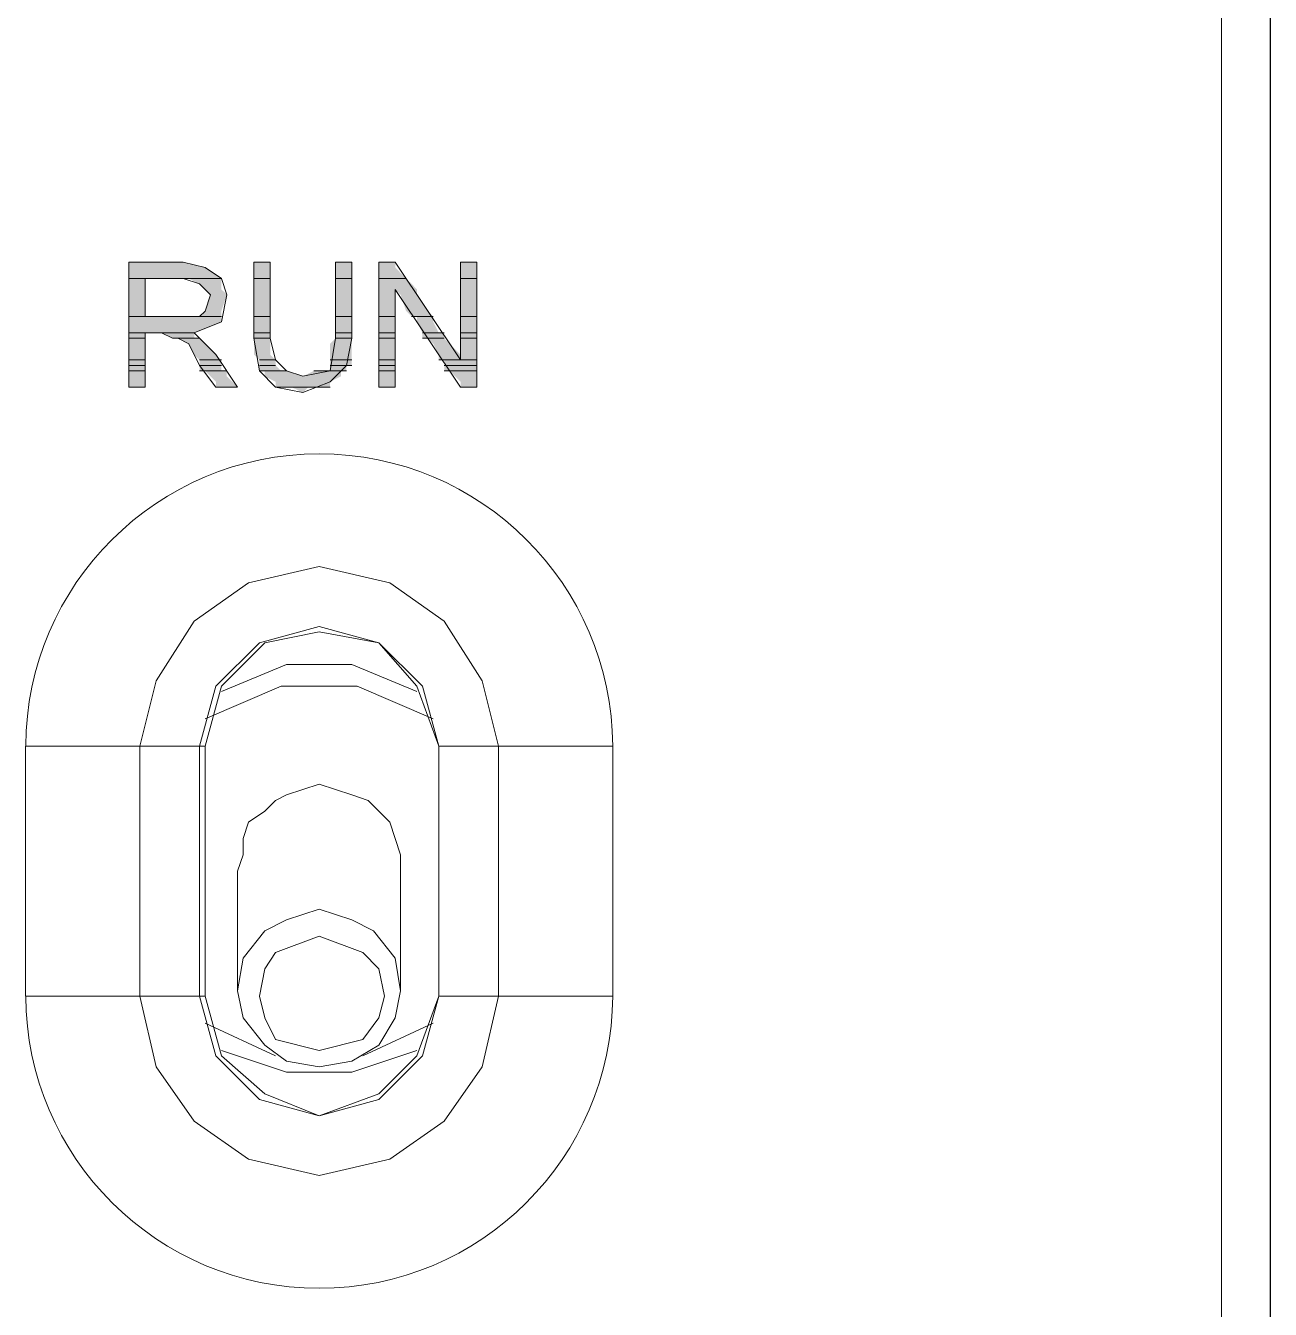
# Model space of a CAD drawing. Header units: millimetres. Extents: x -11 to 1219, y 0 to 1751.
# Drawn here: x 239.37 to 252.34, y 879.58 to 892.96 of the extents above; entities that cross this region are included whole.
import ezdxf

# ---------------------------------------------------------------- set-up
doc = ezdxf.new("R2010")
doc.units = ezdxf.units.MM
doc.header["$LTSCALE"] = 10
doc.layers.add('_MULTI_WIRE', color=9, linetype='CONTINUOUS')
doc.layers.add('PDF_Geometry', color=7, linetype='CONTINUOUS', true_color=0x151d1f)
doc.layers.add('PDF_Solid Fills', color=7, linetype='CONTINUOUS', true_color=0x070809)
doc.layers.get('_MULTI_WIRE').off()

# ---------------------------------------------------------------- blocks, each defined once
blk = doc.blocks.new('DVP-28SWS211R')
at = {"layer": 'PDF_Geometry', "color": 7, "lineweight": 9, "true_color": 0xffffff}
for p, q in [((45.208, -90.359), (45.208, 0)), ((-0.51, -0.453), (-0.51, -89.906)), ((45.718, -0.453), (45.718, -89.906)), ((33.821, -73.987), (34.387, -73.987)), ((34.387, -73.987), (33.821, -73.987)), ((34.387, -73.987), (33.821, -73.987)), ((33.821, -73.987), (33.821, -75.29)), ((34.614, -74.043), (34.387, -73.987)), ((34.784, -74.156), (34.614, -74.043)), ((35.124, -73.987), (35.294, -73.987)), ((35.294, -73.987), (35.124, -73.987)), ((35.294, -73.987), (35.124, -73.987)), ((35.124, -73.987), (35.124, -74.78)), ((35.294, -74.78), (35.294, -73.987)), ((35.974, -73.987), (36.143, -73.987)), ((36.143, -73.987), (35.974, -73.987)), ((36.143, -73.987), (35.974, -73.987)), ((35.974, -73.987), (35.974, -74.78)), ((36.143, -74.78), (36.143, -73.987)), ((36.427, -73.987), (36.597, -73.987)), ((36.597, -73.987), (36.427, -73.987)), ((36.597, -73.987), (36.427, -73.987)), ((36.427, -73.987), (36.427, -75.29)), ((37.277, -75.006), (36.597, -73.987)), ((37.277, -73.987), (37.446, -73.987)), ((37.446, -73.987), (37.277, -73.987)), ((37.446, -73.987), (37.277, -73.987)), ((37.277, -73.987), (37.277, -75.006)), ((37.446, -75.29), (37.446, -73.987)), ((33.821, -74.157), (33.991, -74.157)), ((33.991, -74.157), (33.821, -74.157)), ((33.821, -74.157), (33.991, -74.157)), ((33.991, -74.157), (33.821, -74.157)), ((33.991, -74.157), (34.387, -74.157)), ((34.387, -74.157), (33.991, -74.157)), ((33.991, -74.157), (34.387, -74.157)), ((33.991, -74.553), (33.991, -74.157)), ((34.387, -74.157), (34.784, -74.157)), ((34.784, -74.157), (34.387, -74.157)), ((34.387, -74.157), (34.784, -74.157)), ((34.784, -74.157), (34.387, -74.157)), ((34.387, -74.157), (34.557, -74.213)), ((34.557, -74.213), (34.671, -74.326)), ((34.841, -74.326), (34.784, -74.156)), ((35.124, -74.157), (35.294, -74.157)), ((35.294, -74.157), (35.124, -74.157)), ((35.124, -74.157), (35.294, -74.157)), ((35.294, -74.157), (35.124, -74.157)), ((35.974, -74.157), (36.143, -74.157)), ((36.143, -74.157), (35.974, -74.157)), ((35.974, -74.157), (36.143, -74.157)), ((36.143, -74.157), (35.974, -74.157)), ((36.427, -74.157), (36.71, -74.157)), ((36.71, -74.157), (36.427, -74.157)), ((36.427, -74.157), (36.71, -74.157)), ((36.71, -74.157), (36.427, -74.157)), ((37.277, -74.157), (37.446, -74.157)), ((37.446, -74.157), (37.277, -74.157)), ((37.277, -74.157), (37.446, -74.157)), ((37.446, -74.157), (37.277, -74.157)), ((34.671, -74.326), (34.614, -74.496)), ((34.784, -74.61), (34.841, -74.326)), ((36.597, -75.29), (36.597, -74.27)), ((36.597, -74.27), (37.277, -75.29)), ((34.614, -74.496), (34.557, -74.553)), ((33.821, -74.553), (33.991, -74.553)), ((33.991, -74.553), (33.821, -74.553)), ((33.821, -74.553), (33.991, -74.553)), ((33.991, -74.553), (33.821, -74.553)), ((33.991, -74.553), (34.331, -74.553)), ((34.331, -74.553), (33.991, -74.553)), ((34.331, -74.553), (33.991, -74.553)), ((34.557, -74.553), (34.331, -74.553)), ((34.331, -74.553), (34.784, -74.553)), ((34.557, -74.553), (34.331, -74.553)), ((34.501, -74.723), (34.784, -74.61)), ((34.784, -74.553), (34.557, -74.553)), ((34.557, -74.553), (34.784, -74.553)), ((34.784, -74.553), (34.557, -74.553)), ((35.124, -74.553), (35.294, -74.553)), ((35.294, -74.553), (35.124, -74.553)), ((35.124, -74.553), (35.294, -74.553)), ((35.294, -74.553), (35.124, -74.553)), ((35.974, -74.553), (36.143, -74.553)), ((36.143, -74.553), (35.974, -74.553)), ((35.974, -74.553), (36.143, -74.553)), ((36.143, -74.553), (35.974, -74.553)), ((36.427, -74.553), (36.597, -74.553)), ((36.597, -74.553), (36.427, -74.553)), ((36.427, -74.553), (36.597, -74.553)), ((36.597, -74.553), (36.427, -74.553)), ((36.767, -74.553), (36.993, -74.553)), ((36.993, -74.553), (36.767, -74.553)), ((36.767, -74.553), (36.993, -74.553)), ((36.993, -74.553), (36.767, -74.553)), ((37.277, -74.553), (37.446, -74.553)), ((37.446, -74.553), (37.277, -74.553)), ((37.277, -74.553), (37.446, -74.553)), ((37.446, -74.553), (37.277, -74.553)), ((33.821, -74.723), (34.501, -74.723)), ((34.501, -74.723), (33.821, -74.723)), ((33.821, -74.723), (34.501, -74.723)), ((34.501, -74.723), (33.821, -74.723)), ((33.991, -74.723), (34.161, -74.723)), ((34.161, -74.723), (33.991, -74.723)), ((33.991, -75.29), (33.991, -74.723)), ((33.991, -74.723), (34.161, -74.723)), ((34.161, -74.723), (34.274, -74.78)), ((34.557, -74.78), (34.501, -74.723)), ((35.124, -74.723), (35.294, -74.723)), ((35.294, -74.723), (35.124, -74.723)), ((35.124, -74.723), (35.294, -74.723)), ((35.294, -74.723), (35.124, -74.723)), ((35.974, -74.723), (36.143, -74.723)), ((36.143, -74.723), (35.974, -74.723)), ((35.974, -74.723), (36.143, -74.723)), ((36.143, -74.723), (35.974, -74.723)), ((36.427, -74.723), (36.597, -74.723)), ((36.597, -74.723), (36.427, -74.723)), ((36.427, -74.723), (36.597, -74.723)), ((36.597, -74.723), (36.427, -74.723)), ((36.88, -74.723), (37.107, -74.723)), ((37.107, -74.723), (36.88, -74.723)), ((36.88, -74.723), (37.107, -74.723)), ((37.107, -74.723), (36.88, -74.723)), ((37.277, -74.723), (37.446, -74.723)), ((37.446, -74.723), (37.277, -74.723)), ((37.277, -74.723), (37.446, -74.723)), ((37.446, -74.723), (37.277, -74.723)), ((33.821, -74.78), (33.991, -74.78)), ((33.991, -74.78), (33.821, -74.78)), ((33.821, -74.78), (33.991, -74.78)), ((33.991, -74.78), (33.821, -74.78)), ((33.821, -74.78), (33.991, -74.78)), ((33.991, -74.78), (33.821, -74.78)), ((33.821, -74.78), (33.991, -74.78)), ((33.991, -74.78), (33.821, -74.78)), ((33.821, -74.78), (33.991, -74.78)), ((33.991, -74.78), (33.821, -74.78)), ((33.821, -74.78), (33.991, -74.78)), ((33.991, -74.78), (33.821, -74.78)), ((33.821, -74.78), (33.991, -74.78)), ((33.991, -74.78), (33.821, -74.78)), ((33.821, -74.78), (33.991, -74.78)), ((33.991, -74.78), (33.821, -74.78)), ((34.274, -74.78), (34.557, -74.78)), ((34.557, -74.78), (34.274, -74.78)), ((34.274, -74.78), (34.557, -74.78)), ((34.557, -74.78), (34.274, -74.78)), ((34.274, -74.78), (34.331, -74.78)), ((34.331, -74.78), (34.557, -74.78)), ((34.557, -74.78), (34.331, -74.78)), ((34.331, -74.78), (34.557, -74.78)), ((34.557, -74.78), (34.331, -74.78)), ((34.331, -74.78), (34.557, -74.78)), ((34.557, -74.78), (34.331, -74.78)), ((34.331, -74.78), (34.557, -74.78)), ((34.557, -74.78), (34.331, -74.78)), ((34.331, -74.78), (34.557, -74.78)), ((34.557, -74.78), (34.331, -74.78)), ((34.331, -74.78), (34.557, -74.78)), ((34.557, -74.78), (34.331, -74.78)), ((34.331, -74.78), (34.444, -74.836)), ((34.444, -74.836), (34.557, -75.063)), ((34.727, -74.95), (34.557, -74.78)), ((35.124, -74.78), (35.294, -74.78)), ((35.294, -74.78), (35.124, -74.78)), ((35.124, -74.78), (35.294, -74.78)), ((35.294, -74.78), (35.124, -74.78)), ((35.124, -74.78), (35.294, -74.78)), ((35.294, -74.78), (35.124, -74.78)), ((35.124, -74.78), (35.294, -74.78)), ((35.294, -74.78), (35.124, -74.78)), ((35.124, -74.78), (35.294, -74.78)), ((35.294, -74.78), (35.124, -74.78)), ((35.124, -74.78), (35.294, -74.78)), ((35.294, -74.78), (35.124, -74.78)), ((35.124, -74.78), (35.294, -74.78)), ((35.294, -74.78), (35.124, -74.78)), ((35.124, -74.78), (35.294, -74.78)), ((35.294, -74.78), (35.124, -74.78)), ((35.124, -74.78), (35.18, -75.12)), ((35.35, -75.006), (35.294, -74.78)), ((35.974, -74.78), (35.917, -75.12)), ((35.974, -74.78), (36.143, -74.78)), ((36.143, -74.78), (35.974, -74.78)), ((35.974, -74.78), (36.143, -74.78)), ((36.143, -74.78), (35.974, -74.78)), ((35.974, -74.78), (36.143, -74.78)), ((36.143, -74.78), (35.974, -74.78)), ((35.974, -74.78), (36.143, -74.78)), ((36.143, -74.78), (35.974, -74.78)), ((35.974, -74.78), (36.143, -74.78)), ((36.143, -74.78), (35.974, -74.78)), ((35.974, -74.78), (36.143, -74.78)), ((36.143, -74.78), (35.974, -74.78)), ((35.974, -74.78), (36.143, -74.78)), ((36.143, -74.78), (35.974, -74.78)), ((35.974, -74.78), (36.143, -74.78)), ((36.143, -74.78), (35.974, -74.78)), ((36.087, -75.063), (36.143, -74.78)), ((36.427, -74.78), (36.597, -74.78)), ((36.597, -74.78), (36.427, -74.78)), ((36.427, -74.78), (36.597, -74.78)), ((36.597, -74.78), (36.427, -74.78)), ((36.427, -74.78), (36.597, -74.78)), ((36.597, -74.78), (36.427, -74.78)), ((36.427, -74.78), (36.597, -74.78)), ((36.597, -74.78), (36.427, -74.78)), ((36.427, -74.78), (36.597, -74.78)), ((36.597, -74.78), (36.427, -74.78)), ((36.427, -74.78), (36.597, -74.78)), ((36.597, -74.78), (36.427, -74.78)), ((36.427, -74.78), (36.597, -74.78)), ((36.597, -74.78), (36.427, -74.78)), ((36.427, -74.78), (36.597, -74.78)), ((36.597, -74.78), (36.427, -74.78)), ((36.88, -74.78), (37.107, -74.78)), ((37.107, -74.78), (36.88, -74.78)), ((36.88, -74.78), (37.107, -74.78)), ((37.107, -74.78), (36.88, -74.78)), ((36.937, -74.78), (37.107, -74.78)), ((37.107, -74.78), (36.937, -74.78)), ((36.937, -74.78), (37.107, -74.78)), ((37.107, -74.78), (36.937, -74.78)), ((36.937, -74.78), (37.107, -74.78)), ((37.107, -74.78), (36.937, -74.78)), ((36.937, -74.78), (37.107, -74.78)), ((37.107, -74.78), (36.937, -74.78)), ((36.937, -74.78), (37.107, -74.78)), ((37.107, -74.78), (36.937, -74.78)), ((36.937, -74.78), (37.107, -74.78)), ((37.107, -74.78), (36.937, -74.78)), ((37.277, -74.78), (37.446, -74.78)), ((37.446, -74.78), (37.277, -74.78)), ((37.277, -74.78), (37.446, -74.78)), ((37.446, -74.78), (37.277, -74.78)), ((37.277, -74.78), (37.446, -74.78)), ((37.446, -74.78), (37.277, -74.78)), ((37.277, -74.78), (37.446, -74.78)), ((37.446, -74.78), (37.277, -74.78)), ((37.277, -74.78), (37.446, -74.78)), ((37.446, -74.78), (37.277, -74.78)), ((37.277, -74.78), (37.446, -74.78)), ((37.446, -74.78), (37.277, -74.78)), ((37.277, -74.78), (37.446, -74.78)), ((37.446, -74.78), (37.277, -74.78)), ((37.277, -74.78), (37.446, -74.78)), ((37.446, -74.78), (37.277, -74.78)), ((33.821, -75.006), (33.991, -75.006)), ((33.991, -75.006), (33.821, -75.006)), ((33.821, -75.006), (33.991, -75.006)), ((33.991, -75.006), (33.821, -75.006)), ((34.557, -75.006), (34.784, -75.006)), ((34.784, -75.006), (34.557, -75.006)), ((34.557, -75.006), (34.784, -75.006)), ((34.784, -75.006), (34.557, -75.006)), ((34.954, -75.29), (34.727, -74.95)), ((35.18, -75.006), (35.35, -75.006)), ((35.35, -75.006), (35.18, -75.006)), ((35.18, -75.006), (35.35, -75.006)), ((35.35, -75.006), (35.18, -75.006)), ((35.464, -75.12), (35.35, -75.006)), ((35.917, -75.006), (36.143, -75.006)), ((36.143, -75.006), (35.917, -75.006)), ((35.917, -75.006), (36.143, -75.006)), ((36.143, -75.006), (35.917, -75.006)), ((36.427, -75.006), (36.597, -75.006)), ((36.597, -75.006), (36.427, -75.006)), ((36.427, -75.006), (36.597, -75.006)), ((36.597, -75.006), (36.427, -75.006)), ((37.05, -75.006), (37.277, -75.006)), ((37.277, -75.006), (37.05, -75.006)), ((37.05, -75.006), (37.277, -75.006)), ((37.277, -75.006), (37.05, -75.006)), ((37.277, -75.006), (37.446, -75.006)), ((37.446, -75.006), (37.277, -75.006)), ((37.277, -75.006), (37.446, -75.006)), ((37.446, -75.006), (37.277, -75.006)), ((33.821, -75.063), (33.991, -75.063)), ((33.991, -75.063), (33.821, -75.063)), ((33.821, -75.063), (33.991, -75.063)), ((33.991, -75.063), (33.821, -75.063)), ((33.821, -75.12), (33.991, -75.12)), ((33.991, -75.12), (33.821, -75.12)), ((33.821, -75.12), (33.991, -75.12)), ((33.991, -75.12), (33.821, -75.12)), ((33.821, -75.12), (33.991, -75.12)), ((33.991, -75.12), (33.821, -75.12)), ((33.821, -75.12), (33.991, -75.12)), ((33.991, -75.12), (33.821, -75.12)), ((34.557, -75.063), (34.784, -75.063)), ((34.784, -75.063), (34.557, -75.063)), ((34.557, -75.063), (34.784, -75.063)), ((34.784, -75.063), (34.557, -75.063)), ((34.557, -75.063), (34.727, -75.29)), ((34.557, -75.12), (34.784, -75.12)), ((34.784, -75.12), (34.557, -75.12)), ((34.557, -75.12), (34.784, -75.12)), ((34.784, -75.12), (34.557, -75.12)), ((34.557, -75.12), (34.841, -75.12)), ((34.841, -75.12), (34.557, -75.12)), ((34.557, -75.12), (34.841, -75.12)), ((34.841, -75.12), (34.557, -75.12)), ((35.18, -75.063), (35.35, -75.063)), ((35.35, -75.063), (35.18, -75.063)), ((35.18, -75.063), (35.35, -75.063)), ((35.35, -75.063), (35.18, -75.063)), ((35.18, -75.12), (35.407, -75.12)), ((35.407, -75.12), (35.18, -75.12)), ((35.18, -75.12), (35.407, -75.12)), ((35.407, -75.12), (35.18, -75.12)), ((35.18, -75.12), (35.464, -75.12)), ((35.464, -75.12), (35.18, -75.12)), ((35.18, -75.12), (35.464, -75.12)), ((35.464, -75.12), (35.18, -75.12)), ((35.18, -75.12), (35.35, -75.29)), ((35.634, -75.176), (35.464, -75.12)), ((35.917, -75.12), (35.634, -75.176)), ((35.917, -75.12), (35.747, -75.12)), ((35.747, -75.12), (36.03, -75.12)), ((35.917, -75.063), (36.087, -75.063)), ((36.087, -75.063), (35.917, -75.063)), ((35.917, -75.063), (36.143, -75.063)), ((36.087, -75.063), (35.917, -75.063)), ((35.917, -75.233), (36.087, -75.063)), ((35.917, -75.12), (36.087, -75.12)), ((36.087, -75.12), (35.917, -75.12)), ((35.917, -75.12), (36.087, -75.12)), ((36.087, -75.12), (35.917, -75.12)), ((36.03, -75.12), (35.917, -75.12)), ((35.917, -75.12), (36.087, -75.12)), ((36.03, -75.12), (35.917, -75.12)), ((36.087, -75.12), (36.03, -75.12)), ((36.143, -75.063), (36.087, -75.063)), ((36.427, -75.063), (36.597, -75.063)), ((36.597, -75.063), (36.427, -75.063)), ((36.427, -75.063), (36.597, -75.063)), ((36.597, -75.063), (36.427, -75.063)), ((36.427, -75.12), (36.597, -75.12)), ((36.597, -75.12), (36.427, -75.12)), ((36.427, -75.12), (36.597, -75.12)), ((36.597, -75.12), (36.427, -75.12)), ((36.427, -75.12), (36.597, -75.12)), ((36.597, -75.12), (36.427, -75.12)), ((36.427, -75.12), (36.597, -75.12)), ((36.597, -75.12), (36.427, -75.12)), ((37.107, -75.063), (37.446, -75.063)), ((37.446, -75.063), (37.107, -75.063)), ((37.107, -75.063), (37.446, -75.063)), ((37.446, -75.063), (37.107, -75.063)), ((37.107, -75.12), (37.446, -75.12)), ((37.446, -75.12), (37.107, -75.12)), ((37.107, -75.12), (37.446, -75.12)), ((37.446, -75.12), (37.107, -75.12)), ((37.107, -75.12), (37.446, -75.12)), ((37.446, -75.12), (37.107, -75.12)), ((37.107, -75.12), (37.446, -75.12)), ((37.446, -75.12), (37.107, -75.12)), ((33.821, -75.29), (33.991, -75.29)), ((33.991, -75.29), (33.821, -75.29)), ((33.821, -75.29), (33.991, -75.29)), ((33.991, -75.29), (33.821, -75.29)), ((33.821, -75.29), (33.991, -75.29)), ((33.991, -75.29), (33.821, -75.29)), ((33.821, -75.29), (33.991, -75.29)), ((34.727, -75.29), (34.954, -75.29)), ((34.954, -75.29), (34.727, -75.29)), ((34.727, -75.29), (34.954, -75.29)), ((34.954, -75.29), (34.727, -75.29)), ((34.727, -75.29), (34.954, -75.29)), ((34.954, -75.29), (34.727, -75.29)), ((34.727, -75.29), (34.954, -75.29)), ((35.35, -75.29), (35.69, -75.29)), ((35.69, -75.29), (35.35, -75.29)), ((35.35, -75.29), (35.917, -75.29)), ((35.69, -75.29), (35.35, -75.29)), ((35.35, -75.29), (35.634, -75.346)), ((35.634, -75.346), (35.917, -75.233)), ((35.917, -75.29), (35.69, -75.29)), ((36.427, -75.29), (36.597, -75.29)), ((36.597, -75.29), (36.427, -75.29)), ((36.427, -75.29), (36.597, -75.29)), ((36.597, -75.29), (36.427, -75.29)), ((36.427, -75.29), (36.597, -75.29)), ((36.597, -75.29), (36.427, -75.29)), ((36.427, -75.29), (36.597, -75.29)), ((37.277, -75.29), (37.446, -75.29)), ((37.446, -75.29), (37.277, -75.29)), ((37.277, -75.29), (37.446, -75.29)), ((37.446, -75.29), (37.277, -75.29)), ((37.277, -75.29), (37.446, -75.29)), ((37.446, -75.29), (37.277, -75.29)), ((37.277, -75.29), (37.446, -75.29)), ((35.067, -77.329), (35.804, -77.159)), ((35.804, -77.159), (36.54, -77.329)), ((34.501, -77.726), (35.067, -77.329)), ((36.54, -77.329), (37.107, -77.726)), ((34.104, -78.349), (34.501, -77.726)), ((35.804, -77.782), (35.18, -77.952)), ((35.237, -77.952), (35.804, -77.839)), ((36.427, -77.952), (35.804, -77.782)), ((35.804, -77.839), (36.427, -77.952)), ((37.107, -77.726), (37.503, -78.349)), ((35.18, -77.952), (34.727, -78.405)), ((34.784, -78.405), (35.237, -77.952)), ((36.427, -77.952), (36.823, -78.405)), ((36.88, -78.405), (36.427, -77.952)), ((35.464, -78.179), (34.784, -78.462)), ((36.144, -78.179), (35.464, -78.179)), ((36.823, -78.462), (36.144, -78.179)), ((33.934, -79.029), (34.104, -78.349)), ((37.503, -78.349), (37.673, -79.029)), ((34.727, -78.405), (34.557, -79.029)), ((35.407, -78.405), (34.614, -78.745)), ((34.614, -79.029), (34.784, -78.405)), ((36.2, -78.405), (35.407, -78.405)), ((36.993, -78.745), (36.2, -78.405)), ((36.823, -78.405), (37.05, -79.029)), ((37.05, -79.029), (36.88, -78.405)), ((32.744, -81.634), (32.744, -79.029)), ((32.744, -79.029), (34.614, -79.029)), ((33.934, -81.634), (33.934, -79.029)), ((34.557, -79.029), (34.557, -81.634)), ((34.614, -79.029), (34.614, -81.634)), ((38.863, -79.029), (37.05, -79.029)), ((37.05, -79.029), (37.05, -81.634)), ((37.05, -81.634), (37.05, -79.029)), ((37.673, -79.029), (37.673, -81.634)), ((38.863, -81.634), (38.863, -79.029)), ((35.634, -79.482), (35.804, -79.425)), ((35.804, -79.425), (35.974, -79.482)), ((35.35, -79.595), (35.464, -79.538)), ((35.464, -79.538), (35.634, -79.482)), ((35.974, -79.482), (36.143, -79.538)), ((36.143, -79.538), (36.313, -79.595)), ((35.067, -79.822), (35.237, -79.708)), ((35.237, -79.708), (35.35, -79.595)), ((36.313, -79.595), (36.427, -79.708)), ((36.427, -79.708), (36.54, -79.822)), ((35.01, -79.992), (35.067, -79.822)), ((36.54, -79.822), (36.653, -80.162)), ((35.01, -80.162), (35.01, -79.992)), ((34.954, -80.332), (35.01, -80.162)), ((36.653, -80.162), (36.653, -80.332)), ((34.954, -80.332), (34.954, -81.578)), ((36.653, -80.332), (36.653, -81.578)), ((35.804, -80.728), (35.464, -80.841)), ((35.804, -80.728), (36.143, -80.841)), ((35.464, -80.841), (35.237, -80.955)), ((36.143, -80.841), (36.37, -80.955)), ((35.237, -80.955), (35.01, -81.238)), ((35.35, -81.181), (35.804, -81.011)), ((35.804, -81.011), (36.257, -81.181)), ((36.37, -80.955), (36.597, -81.238)), ((35.237, -81.351), (35.35, -81.181)), ((36.257, -81.181), (36.427, -81.351)), ((35.01, -81.238), (34.954, -81.578)), ((36.597, -81.238), (36.653, -81.578)), ((35.18, -81.635), (35.237, -81.351)), ((36.427, -81.351), (36.483, -81.635)), ((34.954, -81.578), (35.01, -81.861)), ((36.597, -81.861), (36.653, -81.578)), ((34.614, -81.634), (32.744, -81.634)), ((34.104, -82.371), (33.934, -81.634)), ((34.557, -81.634), (34.727, -82.258)), ((34.784, -82.258), (34.614, -81.634)), ((35.237, -81.861), (35.18, -81.635)), ((36.483, -81.635), (36.427, -81.861)), ((37.05, -81.634), (36.823, -82.258)), ((36.88, -82.258), (37.05, -81.634)), ((38.863, -81.634), (37.05, -81.634)), ((37.673, -81.634), (37.503, -82.371)), ((34.614, -81.918), (35.35, -82.258)), ((35.01, -81.861), (35.237, -82.144)), ((35.35, -82.088), (35.237, -81.861)), ((36.427, -81.861), (36.257, -82.088)), ((36.257, -82.258), (36.993, -81.918)), ((36.427, -82.144), (36.597, -81.861)), ((35.804, -82.201), (35.35, -82.088)), ((36.257, -82.088), (35.804, -82.201)), ((34.727, -82.258), (35.18, -82.711)), ((34.784, -82.201), (35.464, -82.428)), ((35.237, -82.654), (34.784, -82.258)), ((35.237, -82.144), (35.464, -82.314)), ((36.143, -82.314), (36.427, -82.144)), ((36.143, -82.428), (36.823, -82.201)), ((36.823, -82.258), (36.427, -82.654)), ((36.427, -82.711), (36.88, -82.258)), ((34.501, -82.937), (34.104, -82.371)), ((35.464, -82.314), (35.804, -82.371)), ((35.804, -82.371), (36.143, -82.314)), ((37.503, -82.371), (37.107, -82.937)), ((35.464, -82.428), (36.143, -82.428)), ((35.804, -82.881), (35.237, -82.654)), ((36.427, -82.654), (35.804, -82.881)), ((35.18, -82.711), (35.804, -82.881)), ((35.804, -82.881), (36.427, -82.711)), ((35.067, -83.334), (34.501, -82.937)), ((37.107, -82.937), (36.54, -83.334)), ((35.804, -83.504), (35.067, -83.334)), ((36.54, -83.334), (35.804, -83.504))]:
    blk.add_line(p, q, dxfattribs=at)
for centre, start, end in [((35.804, -79.043), 0.2705, 179.7295), ((35.804, -81.62), 180.2705, 359.7295)]:
    blk.add_arc(centre, 3.059, start, end, dxfattribs=at)
at = {"layer": 'PDF_Solid Fills', "color": 7, "lineweight": 9, "true_color": 0xffffff, "transparency": 33554559}
for points in [[(33.821, -73.987), (33.821, -74.043), (34.614, -74.043)], [(33.821, -73.987), (34.387, -73.987), (34.614, -74.043)], [(33.821, -74.043), (33.821, -74.157), (34.784, -74.157)], [(33.821, -74.043), (34.614, -74.043), (34.784, -74.157)], [(35.124, -73.987), (35.124, -74.043), (35.294, -74.043)], [(35.124, -73.987), (35.294, -73.987), (35.294, -74.043)], [(35.124, -74.043), (35.124, -74.157), (35.294, -74.157)], [(35.124, -74.043), (35.294, -74.043), (35.294, -74.157)], [(35.974, -73.987), (35.974, -74.043), (36.143, -74.043)], [(35.974, -73.987), (36.143, -73.987), (36.143, -74.043)], [(35.974, -74.043), (35.974, -74.157), (36.143, -74.157)], [(35.974, -74.043), (36.143, -74.043), (36.143, -74.157)], [(36.427, -73.987), (36.427, -74.043), (36.597, -74.043)], [(36.427, -73.987), (36.597, -73.987), (36.597, -74.043)], [(36.427, -74.043), (36.427, -74.157), (36.71, -74.157)], [(36.427, -74.043), (36.597, -74.043), (36.71, -74.157)], [(37.277, -73.987), (37.277, -74.043), (37.446, -74.043)], [(37.277, -73.987), (37.446, -73.987), (37.446, -74.043)], [(37.277, -74.043), (37.277, -74.157), (37.446, -74.157)], [(37.277, -74.043), (37.446, -74.043), (37.446, -74.157)], [(33.821, -74.157), (33.821, -74.213), (33.991, -74.213)], [(33.821, -74.157), (33.991, -74.157), (33.991, -74.213)], [(33.821, -74.213), (33.821, -74.27), (33.991, -74.27)], [(33.821, -74.213), (33.991, -74.213), (33.991, -74.27)], [(34.444, -74.157), (34.557, -74.213), (34.784, -74.213)], [(34.444, -74.157), (34.784, -74.157), (34.784, -74.213)], [(34.557, -74.213), (34.614, -74.27), (34.784, -74.27)], [(34.557, -74.213), (34.784, -74.213), (34.784, -74.27)], [(35.124, -74.157), (35.124, -74.213), (35.294, -74.213)], [(35.124, -74.157), (35.294, -74.157), (35.294, -74.213)], [(35.124, -74.213), (35.124, -74.27), (35.294, -74.27)], [(35.124, -74.213), (35.294, -74.213), (35.294, -74.27)], [(35.974, -74.157), (35.974, -74.213), (36.143, -74.213)], [(35.974, -74.157), (36.143, -74.157), (36.143, -74.213)], [(35.974, -74.213), (35.974, -74.27), (36.143, -74.27)], [(35.974, -74.213), (36.143, -74.213), (36.143, -74.27)], [(36.427, -74.157), (36.427, -74.213), (36.767, -74.213)], [(36.427, -74.157), (36.71, -74.157), (36.767, -74.213)], [(36.427, -74.213), (36.427, -74.27), (36.823, -74.27)], [(36.427, -74.213), (36.767, -74.213), (36.823, -74.27)], [(37.277, -74.157), (37.277, -74.213), (37.446, -74.213)], [(37.277, -74.157), (37.446, -74.157), (37.446, -74.213)], [(37.277, -74.213), (37.277, -74.27), (37.446, -74.27)], [(37.277, -74.213), (37.446, -74.213), (37.446, -74.27)], [(33.821, -74.27), (33.821, -74.326), (33.991, -74.326)], [(33.821, -74.27), (33.991, -74.27), (33.991, -74.326)], [(33.821, -74.326), (33.821, -74.496), (33.991, -74.496)], [(33.821, -74.326), (33.991, -74.326), (33.991, -74.496)], [(34.614, -74.27), (34.671, -74.326), (34.841, -74.326)], [(34.614, -74.27), (34.784, -74.27), (34.841, -74.326)], [(34.671, -74.326), (34.614, -74.496), (34.784, -74.496)], [(34.671, -74.326), (34.841, -74.326), (34.784, -74.496)], [(35.124, -74.27), (35.124, -74.326), (35.294, -74.326)], [(35.124, -74.27), (35.294, -74.27), (35.294, -74.326)], [(35.124, -74.326), (35.124, -74.496), (35.294, -74.496)], [(35.124, -74.326), (35.294, -74.326), (35.294, -74.496)], [(35.974, -74.27), (35.974, -74.326), (36.143, -74.326)], [(35.974, -74.27), (36.143, -74.27), (36.143, -74.326)], [(35.974, -74.326), (35.974, -74.496), (36.143, -74.496)], [(35.974, -74.326), (36.143, -74.326), (36.143, -74.496)], [(36.427, -74.27), (36.427, -74.326), (36.597, -74.326)], [(36.427, -74.27), (36.597, -74.27), (36.597, -74.326)], [(36.427, -74.326), (36.427, -74.496), (36.597, -74.496)], [(36.427, -74.326), (36.597, -74.326), (36.597, -74.496)], [(36.597, -74.27), (36.653, -74.326), (36.823, -74.326)], [(36.597, -74.27), (36.823, -74.27), (36.823, -74.326)], [(36.653, -74.326), (36.71, -74.496), (36.937, -74.496)], [(36.653, -74.326), (36.823, -74.326), (36.937, -74.496)], [(37.277, -74.27), (37.277, -74.326), (37.446, -74.326)], [(37.277, -74.27), (37.446, -74.27), (37.446, -74.326)], [(37.277, -74.326), (37.277, -74.496), (37.446, -74.496)], [(37.277, -74.326), (37.446, -74.326), (37.446, -74.496)], [(33.821, -74.496), (33.821, -74.553), (33.991, -74.553)], [(33.821, -74.496), (33.991, -74.496), (33.991, -74.553)], [(34.614, -74.496), (34.557, -74.553), (34.784, -74.553)], [(34.614, -74.496), (34.784, -74.496), (34.784, -74.553)], [(35.124, -74.496), (35.124, -74.553), (35.294, -74.553)], [(35.124, -74.496), (35.294, -74.496), (35.294, -74.553)], [(35.974, -74.496), (35.974, -74.553), (36.143, -74.553)], [(35.974, -74.496), (36.143, -74.496), (36.143, -74.553)], [(36.427, -74.496), (36.427, -74.553), (36.597, -74.553)], [(36.427, -74.496), (36.597, -74.496), (36.597, -74.553)], [(36.71, -74.496), (36.767, -74.553), (36.993, -74.553)], [(36.71, -74.496), (36.937, -74.496), (36.993, -74.553)], [(37.277, -74.496), (37.277, -74.553), (37.446, -74.553)], [(37.277, -74.496), (37.446, -74.496), (37.446, -74.553)], [(33.821, -74.553), (33.821, -74.61), (34.784, -74.61)], [(33.821, -74.553), (34.784, -74.553), (34.784, -74.61)], [(33.821, -74.61), (33.821, -74.723), (34.501, -74.723)], [(33.821, -74.61), (34.784, -74.61), (34.501, -74.723)], [(35.124, -74.553), (35.124, -74.61), (35.294, -74.61)], [(35.124, -74.553), (35.294, -74.553), (35.294, -74.61)], [(35.124, -74.61), (35.124, -74.723), (35.294, -74.723)], [(35.124, -74.61), (35.294, -74.61), (35.294, -74.723)], [(35.974, -74.553), (35.974, -74.61), (36.143, -74.61)], [(35.974, -74.553), (36.143, -74.553), (36.143, -74.61)], [(35.974, -74.61), (35.974, -74.723), (36.143, -74.723)], [(35.974, -74.61), (36.143, -74.61), (36.143, -74.723)], [(36.427, -74.553), (36.427, -74.61), (36.597, -74.61)], [(36.427, -74.553), (36.597, -74.553), (36.597, -74.61)], [(36.427, -74.61), (36.427, -74.723), (36.597, -74.723)], [(36.427, -74.61), (36.597, -74.61), (36.597, -74.723)], [(36.823, -74.553), (36.823, -74.61), (36.993, -74.61)], [(36.823, -74.553), (36.993, -74.553), (36.993, -74.61)], [(36.823, -74.61), (36.88, -74.723), (37.05, -74.723)], [(36.823, -74.61), (36.993, -74.61), (37.05, -74.723)], [(37.277, -74.553), (37.277, -74.61), (37.446, -74.61)], [(37.277, -74.553), (37.446, -74.553), (37.446, -74.61)], [(37.277, -74.61), (37.277, -74.723), (37.446, -74.723)], [(37.277, -74.61), (37.446, -74.61), (37.446, -74.723)], [(33.821, -74.723), (33.821, -74.78), (33.991, -74.78)], [(33.821, -74.723), (33.991, -74.723), (33.991, -74.78)], [(34.161, -74.723), (34.274, -74.78), (34.501, -74.78)], [(34.161, -74.723), (34.501, -74.723), (34.501, -74.78)], [(35.124, -74.723), (35.124, -74.78), (35.294, -74.78)], [(35.124, -74.723), (35.294, -74.723), (35.294, -74.78)], [(35.974, -74.723), (35.974, -74.78), (36.143, -74.78)], [(35.974, -74.723), (36.143, -74.723), (36.143, -74.78)], [(36.427, -74.723), (36.427, -74.78), (36.597, -74.78)], [(36.427, -74.723), (36.597, -74.723), (36.597, -74.78)], [(36.88, -74.723), (36.88, -74.78), (37.107, -74.78)], [(36.88, -74.723), (37.107, -74.723), (37.107, -74.78)], [(37.277, -74.723), (37.277, -74.78), (37.446, -74.78)], [(37.277, -74.723), (37.446, -74.723), (37.446, -74.78)], [(33.821, -74.78), (33.821, -74.836), (33.991, -74.836)], [(33.821, -74.78), (33.991, -74.78), (33.991, -74.836)], [(33.821, -74.836), (33.821, -74.95), (33.991, -74.95)], [(33.821, -74.836), (33.991, -74.836), (33.991, -74.95)], [(34.331, -74.78), (34.444, -74.836), (34.614, -74.836)], [(34.331, -74.78), (34.557, -74.78), (34.614, -74.836)], [(34.444, -74.836), (34.501, -74.95), (34.727, -74.95)], [(34.444, -74.836), (34.614, -74.836), (34.727, -74.95)], [(35.124, -74.78), (35.124, -74.836), (35.294, -74.836)], [(35.124, -74.78), (35.294, -74.78), (35.294, -74.836)], [(35.124, -74.836), (35.124, -74.95), (35.294, -74.95)], [(35.124, -74.836), (35.294, -74.836), (35.294, -74.95)], [(35.974, -74.78), (35.917, -74.836), (36.143, -74.836)], [(35.917, -74.836), (35.917, -74.95), (36.143, -74.95)], [(35.917, -74.836), (36.143, -74.836), (36.143, -74.95)], [(35.974, -74.78), (36.143, -74.78), (36.143, -74.836)], [(36.427, -74.78), (36.427, -74.836), (36.597, -74.836)], [(36.427, -74.78), (36.597, -74.78), (36.597, -74.836)], [(36.427, -74.836), (36.427, -74.95), (36.597, -74.95)], [(36.427, -74.836), (36.597, -74.836), (36.597, -74.95)], [(36.937, -74.78), (36.993, -74.836), (37.163, -74.836)], [(36.937, -74.78), (37.107, -74.78), (37.163, -74.836)], [(36.993, -74.836), (37.05, -74.95), (37.277, -74.95)], [(36.993, -74.836), (37.163, -74.836), (37.277, -74.95)], [(37.277, -74.78), (37.277, -74.836), (37.446, -74.836)], [(37.277, -74.78), (37.446, -74.78), (37.446, -74.836)], [(37.277, -74.836), (37.277, -74.95), (37.446, -74.95)], [(37.277, -74.836), (37.446, -74.836), (37.446, -74.95)], [(33.821, -74.95), (33.821, -75.006), (33.991, -75.006)], [(33.821, -74.95), (33.991, -74.95), (33.991, -75.006)], [(33.821, -75.006), (33.821, -75.063), (33.991, -75.063)], [(33.821, -75.006), (33.991, -75.006), (33.991, -75.063)], [(34.501, -74.95), (34.557, -75.006), (34.784, -75.006)], [(34.501, -74.95), (34.727, -74.95), (34.784, -75.006)], [(34.557, -75.006), (34.557, -75.063), (34.784, -75.063)], [(34.557, -75.006), (34.784, -75.006), (34.784, -75.063)], [(35.124, -74.95), (35.18, -75.006), (35.35, -75.006)], [(35.124, -74.95), (35.294, -74.95), (35.35, -75.006)], [(35.18, -75.006), (35.18, -75.063), (35.35, -75.063)], [(35.18, -75.006), (35.35, -75.006), (35.35, -75.063)], [(35.917, -74.95), (35.917, -75.006), (36.143, -75.006)], [(35.917, -74.95), (36.143, -74.95), (36.143, -75.006)], [(35.917, -75.006), (35.917, -75.063), (36.143, -75.063)], [(35.917, -75.006), (36.143, -75.006), (36.143, -75.063)], [(36.427, -74.95), (36.427, -75.006), (36.597, -75.006)], [(36.427, -74.95), (36.597, -74.95), (36.597, -75.006)], [(36.427, -75.006), (36.427, -75.063), (36.597, -75.063)], [(36.427, -75.006), (36.597, -75.006), (36.597, -75.063)], [(37.05, -74.95), (37.05, -75.006), (37.277, -75.006)], [(37.05, -74.95), (37.277, -74.95), (37.277, -75.006)], [(37.107, -75.006), (37.107, -75.063), (37.446, -75.063)], [(37.107, -75.006), (37.446, -75.006), (37.446, -75.063)], [(37.277, -74.95), (37.277, -75.006), (37.446, -75.006)], [(37.277, -74.95), (37.446, -74.95), (37.446, -75.006)], [(33.821, -75.063), (33.821, -75.12), (33.991, -75.12)], [(33.821, -75.063), (33.991, -75.063), (33.991, -75.12)], [(33.821, -75.12), (33.821, -75.176), (33.991, -75.176)], [(33.821, -75.12), (33.991, -75.12), (33.991, -75.176)], [(34.557, -75.063), (34.557, -75.12), (34.784, -75.12)], [(34.557, -75.063), (34.784, -75.063), (34.784, -75.12)], [(34.614, -75.12), (34.671, -75.176), (34.841, -75.176)], [(34.614, -75.12), (34.841, -75.12), (34.841, -75.176)], [(35.18, -75.063), (35.18, -75.12), (35.407, -75.12)], [(35.18, -75.063), (35.35, -75.063), (35.407, -75.12)], [(35.237, -75.12), (35.237, -75.176), (35.634, -75.176)], [(35.237, -75.12), (35.464, -75.12), (35.634, -75.176)], [(35.747, -75.12), (35.634, -75.176), (36.03, -75.176)], [(35.747, -75.12), (36.03, -75.12), (36.03, -75.176)], [(35.917, -75.063), (35.917, -75.12), (36.087, -75.12)], [(35.917, -75.063), (36.087, -75.063), (36.087, -75.12)], [(36.427, -75.063), (36.427, -75.12), (36.597, -75.12)], [(36.427, -75.063), (36.597, -75.063), (36.597, -75.12)], [(36.427, -75.12), (36.427, -75.176), (36.597, -75.176)], [(36.427, -75.12), (36.597, -75.12), (36.597, -75.176)], [(37.107, -75.063), (37.107, -75.12), (37.446, -75.12)], [(37.107, -75.063), (37.446, -75.063), (37.446, -75.12)], [(37.163, -75.12), (37.22, -75.176), (37.446, -75.176)], [(37.163, -75.12), (37.446, -75.12), (37.446, -75.176)], [(33.821, -75.176), (33.821, -75.233), (33.991, -75.233)], [(33.821, -75.176), (33.991, -75.176), (33.991, -75.233)], [(33.821, -75.233), (33.821, -75.29), (33.991, -75.29)], [(33.821, -75.233), (33.991, -75.233), (33.991, -75.29)], [(34.671, -75.176), (34.727, -75.233), (34.897, -75.233)], [(34.671, -75.176), (34.841, -75.176), (34.897, -75.233)], [(34.727, -75.233), (34.727, -75.29), (34.954, -75.29)], [(34.727, -75.233), (34.897, -75.233), (34.954, -75.29)], [(35.237, -75.176), (35.35, -75.233), (35.917, -75.233)], [(35.237, -75.176), (36.03, -75.176), (35.917, -75.233)], [(35.35, -75.233), (35.35, -75.29), (35.917, -75.29)], [(35.35, -75.233), (35.917, -75.233), (35.917, -75.29)], [(35.52, -75.29), (35.69, -75.29), (35.634, -75.346)], [(36.427, -75.176), (36.427, -75.233), (36.597, -75.233)], [(36.427, -75.176), (36.597, -75.176), (36.597, -75.233)], [(36.427, -75.233), (36.427, -75.29), (36.597, -75.29)], [(36.427, -75.233), (36.597, -75.233), (36.597, -75.29)], [(37.22, -75.176), (37.277, -75.233), (37.446, -75.233)], [(37.22, -75.176), (37.446, -75.176), (37.446, -75.233)], [(37.277, -75.233), (37.277, -75.29), (37.446, -75.29)], [(37.277, -75.233), (37.446, -75.233), (37.446, -75.29)]]:
    blk.add_solid(points, dxfattribs=at)

msp = doc.modelspace()

# ---------------------------------------------------------------- block references
at = {"layer": '_MULTI_WIRE'}
for p in [(206.6221, 964.4776), (206.6221, 964.4776), (206.6221, 964.4776), (206.6221, 964.4776), (252.8495, 964.4776)]:
    msp.add_blockref('DVP-28SWS211R', p, dxfattribs=at)

doc.saveas('drawing.dxf')
